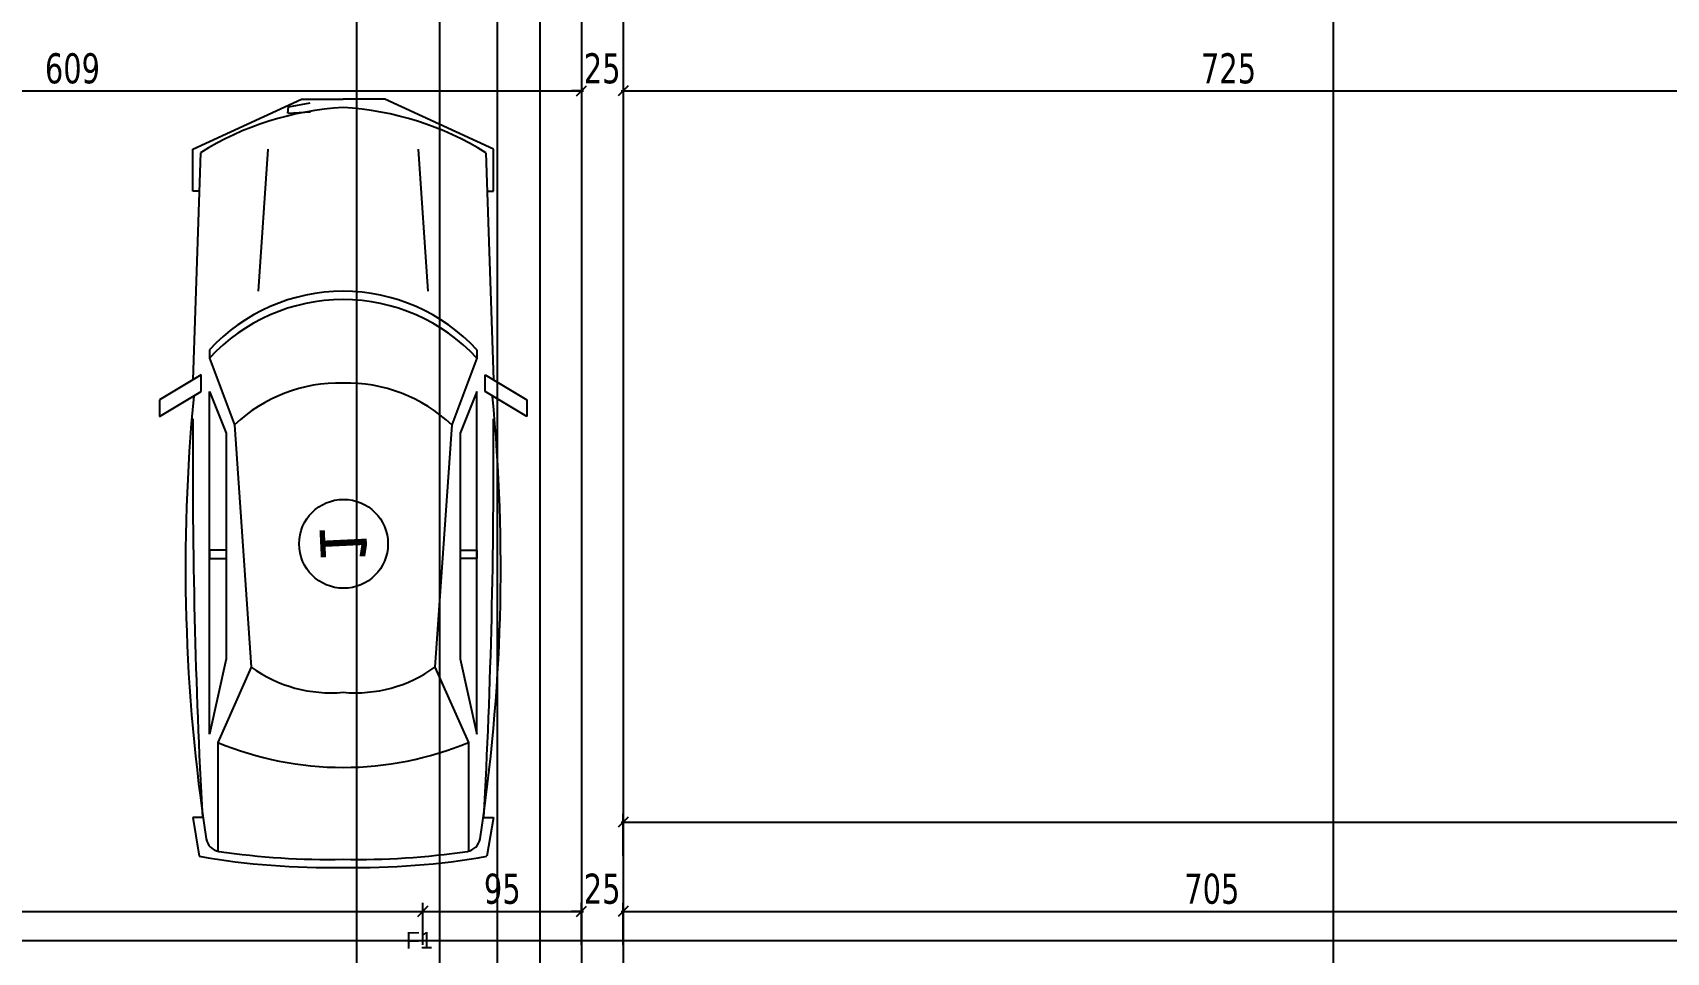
# Model space of a CAD drawing. Header units: millimetres. Extents: x 43168.9 to 43194.6, y -25545.1 to -25543.4.
# Drawn here: x 43170.3052 to 43170.5008, y -25544.4633 to -25544.3532 of the extents above; entities that cross this region are included whole.
import ezdxf
from ezdxf.enums import TextEntityAlignment as Align

# ---------------------------------------------------------------- set-up
doc = ezdxf.new("R2010")
doc.units = ezdxf.units.MM
doc.header["$LTSCALE"] = 200
doc.linetypes.add('DASHDOT', pattern=[1, 0.5, -0.25, 0, -0.25])
doc.linetypes.add('DASHDOT2', pattern=[0.5, 0.25, -0.125, 0, -0.125])
for name, color, linetype in [('aks_sgh', 5, 'DASHDOT2'), ('duv_sgh', 4, 'Continuous'), ('olcuic_sgh', 183, 'Continuous'), ('yapi-yaklasma_sgh', 41, 'DASHDOT')]:
    doc.layers.add(name, color=color, linetype=linetype)
doc.styles.add('1-200', font='arial.ttf', dxfattribs={"height": 60})
doc.styles.add('dim', font='VERDANA.TTF', dxfattribs={"width": 0.7})
doc.styles.add('text1', font='VERDANA.TTF')

msp = doc.modelspace()

# ---------------------------------------------------------------- linework, layer by layer
at = {"color": 0, "linetype": 'ByBlock', "lineweight": -2}
for p, q in [((43170.3702790417, -25544.3607515062), (43170.37147904171, -25544.3595515062)), ((43170.3702790417, -25544.3607515062), (43170.37147904171, -25544.3595515062)), ((43170.3764790417, -25544.3595515062), (43170.37527904171, -25544.3607515062)), ((43170.3764790417, -25544.3595515062), (43170.37527904171, -25544.3607515062)), ((43170.3764790417, -25544.44711086036), (43170.37527904171, -25544.44831086036)), ((43170.35127904171, -25544.45897005237), (43170.35247904171, -25544.45777005237)), ((43170.35247904171, -25544.45777005237), (43170.35127904171, -25544.45897005237)), ((43170.3702790417, -25544.45897005237), (43170.37147904171, -25544.45777005237)), ((43170.3702790417, -25544.45897005237), (43170.37147904171, -25544.45777005237)), ((43170.3764790417, -25544.45777005237), (43170.37527904171, -25544.45897005237)), ((43170.3764790417, -25544.45777005237), (43170.37527904171, -25544.45897005237))]:
    msp.add_line(p, q, dxfattribs=at)
at = {"color": 0}
for p, q in [((43170.32433262882, -25544.3671390161), (43170.33734339268, -25544.36113891467)), ((43170.32433262882, -25544.3671390161), (43170.33734339268, -25544.36113891467)), ((43170.3357067567, -25544.36281791203), (43170.33581437359, -25544.36206718945)), ((43170.33581437359, -25544.36206718945), (43170.33837924265, -25544.36155800369)), ((43170.33734339268, -25544.36113891467), (43170.3423434772, -25544.36113891467)), ((43170.33734339268, -25544.36113891467), (43170.3423434772, -25544.36113891467)), ((43170.34734356173, -25544.36113891467), (43170.3423434772, -25544.36113891467)), ((43170.34734356173, -25544.36113891467), (43170.3423434772, -25544.36113891467)), ((43170.3603543256, -25544.3671390161), (43170.34734356173, -25544.36113891467)), ((43170.3603543256, -25544.3671390161), (43170.34734356173, -25544.36113891467)), ((43170.3357067567, -25544.36281791203), (43170.33845161759, -25544.36266330228)), ((43170.32433262882, -25544.37213910063), (43170.32433262882, -25544.3671390161)), ((43170.32433262882, -25544.37213910063), (43170.32433262882, -25544.3671390161)), ((43170.32524622019, -25544.36755625327), (43170.32434317291, -25544.39473948268)), ((43170.33334332506, -25544.3671390161), (43170.33218704513, -25544.38413930349)), ((43170.35134362935, -25544.3671390161), (43170.35249990928, -25544.38413930349)), ((43170.35944073422, -25544.36755625327), (43170.3603437815, -25544.39473948268)), ((43170.3603543256, -25544.37213910063), (43170.3603543256, -25544.3671390161)), ((43170.3603543256, -25544.37213910063), (43170.3603543256, -25544.3671390161)), ((43170.32434317291, -25544.37213910063), (43170.32433262882, -25544.37213910063)), ((43170.32509314688, -25544.37216401532), (43170.32433262882, -25544.37213910063)), ((43170.35959380754, -25544.37216401532), (43170.3603543256, -25544.37213910063)), ((43170.3603437815, -25544.37213910063), (43170.3603543256, -25544.37213910063)), ((43170.32634320673, -25544.39113942183), (43170.32634320673, -25544.39213943873)), ((43170.35834374769, -25544.39113942183), (43170.35834374769, -25544.39213943873)), ((43170.32634320673, -25544.39213943873), (43170.32934325744, -25544.40013957397)), ((43170.35834374769, -25544.39213943873), (43170.35534369697, -25544.40013957397)), ((43170.32534318982, -25544.39413947254), (43170.32034310529, -25544.39713952325)), ((43170.32434317291, -25544.39473948268), (43170.32034310529, -25544.39713952325)), ((43170.32534318982, -25544.39613950635), (43170.32534318982, -25544.39413947254)), ((43170.3593437646, -25544.39613950635), (43170.3593437646, -25544.39413947254)), ((43170.3593437646, -25544.39413947254), (43170.36434384912, -25544.39713952325)), ((43170.3603437815, -25544.39473948268), (43170.36434384912, -25544.39713952325)), ((43170.32034310529, -25544.39913955707), (43170.32534318982, -25544.39613950635)), ((43170.32034310529, -25544.39913955707), (43170.32434317291, -25544.39673951649)), ((43170.32034310529, -25544.39713952325), (43170.32034310529, -25544.39913955707)), ((43170.32034310529, -25544.39713952325), (43170.32034310529, -25544.39913955707)), ((43170.32634320673, -25544.43714019946), (43170.32634320673, -25544.39613950635)), ((43170.32634320673, -25544.39613950635), (43170.32834324054, -25544.40113959088)), ((43170.35834374769, -25544.39613950635), (43170.35634371388, -25544.40113959088)), ((43170.35834374769, -25544.43714019946), (43170.35834374769, -25544.39613950635)), ((43170.36434384912, -25544.39913955707), (43170.3593437646, -25544.39613950635)), ((43170.36434384912, -25544.39913955707), (43170.3603437815, -25544.39673951649)), ((43170.36434384912, -25544.39713952325), (43170.36434384912, -25544.39913955707)), ((43170.36434384912, -25544.39713952325), (43170.36434384912, -25544.39913955707)), ((43170.32834324054, -25544.40113959088), (43170.32834324054, -25544.42814004732)), ((43170.32934325744, -25544.40013957397), (43170.33134329125, -25544.42914006422)), ((43170.35534369697, -25544.40013957397), (43170.35334366316, -25544.42914006422)), ((43170.35634371388, -25544.40113959088), (43170.35634371388, -25544.42814004732)), ((43170.32834324054, -25544.41513982755), (43170.32634320673, -25544.41513982755)), ((43170.32634320673, -25544.41513982755), (43170.32634320673, -25544.41613984446)), ((43170.35634371388, -25544.41513982755), (43170.35834374769, -25544.41513982755)), ((43170.35834374769, -25544.41513982755), (43170.35834374769, -25544.41613984446)), ((43170.32634320673, -25544.41613984446), (43170.32834324054, -25544.41613984446)), ((43170.35834374769, -25544.41613984446), (43170.35634371388, -25544.41613984446)), ((43170.32834324054, -25544.42814004732), (43170.32634320673, -25544.43714019946)), ((43170.35634371388, -25544.42814004732), (43170.35834374769, -25544.43714019946)), ((43170.33134329125, -25544.42914006422), (43170.32734322363, -25544.43814021637)), ((43170.35334366316, -25544.42914006422), (43170.35734373079, -25544.43814021637)), ((43170.32734322363, -25544.43814021637), (43170.32734322363, -25544.45116457732)), ((43170.35734373079, -25544.43814021637), (43170.35734373079, -25544.45116457732)), ((43170.32434317291, -25544.44714036852), (43170.32511694398, -25544.45178299492)), ((43170.32534318982, -25544.44714036852), (43170.32434317291, -25544.44714036852)), ((43170.3254849426, -25544.44714036852), (43170.32434317291, -25544.44714036852)), ((43170.35920201181, -25544.44714036852), (43170.3603437815, -25544.44714036852)), ((43170.3593437646, -25544.44714036852), (43170.3603437815, -25544.44714036852)), ((43170.3603437815, -25544.44714036852), (43170.35957001043, -25544.45178299492))]:
    msp.add_line(p, q, dxfattribs=at)
msp.add_line((43170.33707978271, -25544.41462748453), (43170.33707978271, -25544.41462748453))
at = {"linetype": 'Continuous'}
msp.add_circle((43170.34239372026, -25544.41437357962), 0.005320000000000346, dxfattribs=at)
at = {"color": 0}
for centre, radius, start, end in [((43170.34434351102, -25544.39813954016), 0.03605612228057108, 93.17982954175338, 121.9821208195799), ((43170.34034344339, -25544.39813954016), 0.03605612228057108, 58.01787918042012, 86.82017045824662), ((43170.3423434772, -25544.40592538607), 0.02178608257773878, 90, 137.2587549555883), ((43170.3423434772, -25544.40692540297), 0.02178608257773878, 90, 137.2587549555883), ((43170.3423434772, -25544.40592538607), 0.02178608257773878, 42.74124504441167, 90), ((43170.3423434772, -25544.40692540297), 0.02178608257773878, 42.74124504441167, 90), ((43170.34184346876, -25544.41323979543), 0.0181072108613248, 88.41764539243664, 133.6573759964856), ((43170.34284348566, -25544.41323979543), 0.0181072108613248, 46.34262400351442, 91.58235460756336), ((43170.53785640359, -25544.41716340448), 0.2143856953616721, 174.5157722221091, 188.7238197954231), ((43170.14683055082, -25544.41716340448), 0.2143856953616721, 351.2761802045768, 5.484227777890904), ((43171.11490020941, -25544.40437568823), 0.7905727552520726, 179.6386925190084, 183.1008306676707), ((43169.56978674501, -25544.40437568823), 0.7905727552520726, 356.8991693323292, 0.3613074809916), ((43170.34084345185, -25544.41597317497), 0.01623637964533992, 234.1888356708188, 275.3009265807162), ((43170.34384350257, -25544.41597317497), 0.01623637964533992, 264.6990734192838, 305.8111643291812), ((43170.3423434772, -25544.40213960778), 0.03900065930309958, 247.3801356131465, 270), ((43170.3423434772, -25544.40213960778), 0.03900065930309958, 270, 292.6198643868535), ((43170.32773012989, -25544.4494066514), 0.0018, 188.7238197954231, 261.5115368966201), ((43170.35695682452, -25544.4494066514), 0.0018, 278.48846310338, 351.2761802045768), ((43170.34055587059, -25544.3634692552), 0.08965309296207911, 260.0838130198713, 271.1549237942075), ((43170.34055587059, -25544.3634692552), 0.08868921503438901, 261.5115368966201, 271.1549237942075), ((43170.34413108382, -25544.3634692552), 0.08965309296207911, 268.8450762057925, 279.9161869801287), ((43170.34413108382, -25544.3634692552), 0.08868921503438901, 268.8450762057925, 278.48846310338)]:
    msp.add_arc(centre, radius, start, end, dxfattribs=at)
at = {"layer": 'aks_sgh'}
for p, q in [((43170.35387904171, -25543.74091939969), (43170.35387904171, -25544.78991939969)), ((43170.3658790417, -25543.74091939969), (43170.3658790417, -25544.78991939969)), ((43170.4608790417, -25543.74091939969), (43170.4608790417, -25544.78991939969)), ((43171.17087959124, -25544.46191939969), (43170.19487849217, -25544.46191939969))]:
    msp.add_line(p, q, dxfattribs=at)
at = {"layer": 'duv_sgh'}
for p, q in [((43170.37087904171, -25544.34991939969), (43170.37087904171, -25544.46491939969)), ((43170.37587904171, -25544.34991939969), (43170.37587904171, -25544.46491939969))]:
    msp.add_line(p, q, dxfattribs=at)
at = {"layer": 'olcuic_sgh'}
for p, q in [((43170.36078302909, -25543.84266939969), (43170.36078302909, -25544.46516939969)), ((43170.37087904171, -25544.3561515062), (43170.37087904171, -25544.3611515062)), ((43170.37087904171, -25544.3561515062), (43170.37087904171, -25544.3611515062)), ((43170.37587904171, -25544.3561515062), (43170.37587904171, -25544.3611515062)), ((43170.37587904171, -25544.3561515062), (43170.37587904171, -25544.3611515062)), ((43170.24874999916, -25544.3601515062), (43170.3711290417, -25544.3601515062)), ((43170.37087904171, -25544.3601515062), (43170.3696790417, -25544.3601515062)), ((43170.37562904171, -25544.3601515062), (43170.52112904171, -25544.3601515062)), ((43170.37587904171, -25544.3601515062), (43170.3770790417, -25544.3601515062)), ((43170.37562904171, -25544.44771086036), (43170.9961290417, -25544.44771086036)), ((43170.37587904171, -25544.45171086036), (43170.37587904171, -25544.44671086036)), ((43170.35187904171, -25544.46237005237), (43170.35187904171, -25544.45737005237)), ((43170.35187904171, -25544.46237005237), (43170.35187904171, -25544.45737005237)), ((43170.37087904171, -25544.46237005237), (43170.37087904171, -25544.45737005237)), ((43170.37087904171, -25544.46237005237), (43170.37087904171, -25544.45737005237)), ((43170.37587904171, -25544.46237005237), (43170.37587904171, -25544.45737005237)), ((43170.37587904171, -25544.46237005237), (43170.37587904171, -25544.45737005237)), ((43170.24874999916, -25544.45837005237), (43170.3521290417, -25544.45837005237)), ((43170.3516290417, -25544.45837005237), (43170.3711290417, -25544.45837005237)), ((43170.37087904171, -25544.45837005237), (43170.3696790417, -25544.45837005237)), ((43170.37562904171, -25544.45837005237), (43170.51712904171, -25544.45837005237)), ((43170.37587904171, -25544.45837005237), (43170.3770790417, -25544.45837005237))]:
    msp.add_line(p, q, dxfattribs=at)
at = {"layer": 'yapi-yaklasma_sgh'}
msp.add_line((43170.34399999916, -25544.72614544623), (43170.34399999916, -25543.79832022829), dxfattribs=at)

# ---------------------------------------------------------------- texts
at = {"linetype": 'Continuous', "style": 'text1', "text_generation_flag": 4}
msp.add_attdef('1', text='', height=0.005600000000000295, rotation=92.73556609848184, dxfattribs=at).set_placement((43170.34239372026, -25544.41437357962), align=Align.MIDDLE)
at = {"layer": 'aks_sgh', "style": '1-200'}
msp.add_text('F1', height=0.002, rotation=5.211020732175437e-06, dxfattribs=at).set_placement((43170.34982264447, -25544.46283440292))
msp.add_text('F1', height=0.002, rotation=5.211020732175437e-06, dxfattribs=at).set_placement((43170.34982264447, -25544.46283440292))
at = {"layer": 'olcuic_sgh', "color": 2, "style": 'dim', "width": 0.7}
for s, p in [('609', (43170.30663254931, -25544.35924029062)), ('25', (43170.37116198328, -25544.35923908176)), ('725', (43170.44506614714, -25544.35923908176)), ('95', (43170.35920260114, -25544.45745883679)), ('25', (43170.37116198328, -25544.45745762793)), ('705', (43170.44306614714, -25544.45745883679))]:
    msp.add_text(s, height=0.0036, dxfattribs=at).set_placement(p)

doc.saveas('drawing.dxf')
